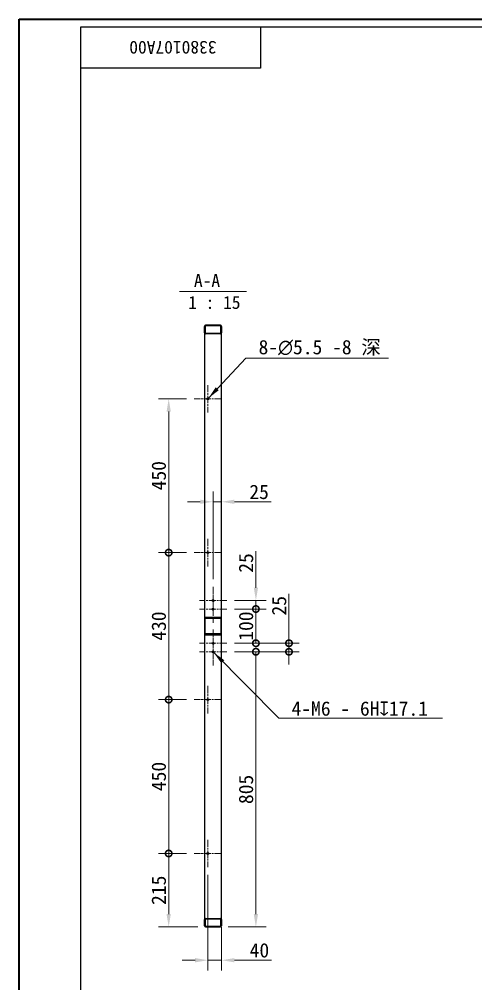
# Model space of a CAD drawing. Header units: millimetres. Extents: x 90 to 6218, y 82 to 4373.
# Drawn here: x 90 to 1425, y 1551 to 4373 of the extents above; entities that cross this region are included whole.
import ezdxf

# ---------------------------------------------------------------- set-up
doc = ezdxf.new("R2010")
doc.units = ezdxf.units.MM
doc.header["$LTSCALE"] = 15
doc.linetypes.add('CHAIN', pattern=[0.3543, 0.2362, -0.0295, 0.0591, -0.0295])
for name, color, linetype, lineweight, true_color in [('中心标记 (ISO)', 1, 'CHAIN', 18, 0xff0000), ('尺寸 (ISO)', 7, 'Continuous', 18, 0x008000), ('符号 (ISO)', 7, 'Continuous', 18, 0x008000)]:
    doc.layers.add(name, color=color, linetype=linetype, lineweight=lineweight, true_color=true_color)
for name, color, linetype, lineweight in [('可见 (ISO)', 7, 'Continuous', 25), ('可见窄的 (ISO)', 7, 'Continuous', 18), ('图框 (ISO)', 7, 'Continuous', 35)]:
    doc.layers.add(name, color=color, linetype=linetype, lineweight=lineweight)
doc.styles.add('HZ_33', font='simfang.ttf')
doc.styles.add('文本样式74', font='SimSun.ttf')
doc.styles.add('最新国标', font='simfang.ttf')
doc.dimstyles.new('默认 (GB)', dxfattribs={"dimscale": 15, "dimtxt": 2.8, "dimasz": 2.5, "dimexe": 2, "dimexo": 1.5, "dimgap": 0.5, "dimtad": 1, "dimtoh": 1, "dimdsep": 46, "dimtxsty": '最新国标', "dimcen": 0.09, "dimdle": 10, "dimclrd": 256, "dimclre": 256, "dimclrt": 256, "dimaunit": 1, "dimadec": 3, "dimazin": 2, "dimtfac": 0.535714, "dimtdec": 3, "dimtmove": 0, "dimatfit": 3, "dimfxl": 0, "dimtolj": 1, "dimlwd": -1, "dimlwe": -1, "dimarcsym": 0})
doc.dimstyles.new('默认 (GB)$7', dxfattribs={"dimscale": 15, "dimtxt": 2.8, "dimasz": 2.5, "dimexe": 2, "dimexo": 1.5, "dimgap": 0.5, "dimtad": 1, "dimtoh": 1, "dimdsep": 46, "dimtxsty": '最新国标', "dimcen": 0.09, "dimdle": 10, "dimclrd": 256, "dimclre": 256, "dimclrt": 256, "dimaunit": 1, "dimadec": 3, "dimazin": 2, "dimtfac": 0.535714, "dimtdec": 3, "dimtmove": 0, "dimatfit": 3, "dimfxl": 0, "dimtolj": 1, "dimlwd": -1, "dimlwe": -1, "dimarcsym": 0})

# ---------------------------------------------------------------- blocks, each defined once
blk = doc.blocks.new('图框 最新国标')
at = {"layer": '图框 (ISO)'}
for p, q in [((6, 7), (6, 291.5)), ((6, 291.5), (414.5, 291.5))]:
    blk.add_line(p, q, dxfattribs=at)
at = {"layer": '图框 (ISO)', "color": 7, "linetype": 'Continuous', "lineweight": 25}
for p, q in [((18, 290), (413, 290)), ((18, 7), (18, 290)), ((18, 290), (413, 290)), ((53, 290), (53, 282)), ((53, 282), (18, 282))]:
    blk.add_line(p, q, dxfattribs=at)
at = {"layer": '图框 (ISO)', "style": '文本样式74'}
blk.add_attdef('零件代号_001', (44.45, 287.25), '', height=2.5, rotation=180, dxfattribs=at)
blk = doc.blocks.new('_DotSmall')
at = {"color": 0, "linetype": 'ByBlock', "const_width": 0.5}
blk.add_lwpolyline([(-0.0625, 0, 1), (0.0625, 0, 1)], format="xyb", close=True, dxfattribs=at)
blk = doc.blocks.new('*D13')
at = {"layer": 'Defpoints', "color": 0, "transparency": 16777216}
for p in [(526.9, 1932.3), (601.3, 1932.3), (634.6, 1717.3)]:
    blk.add_point(p, dxfattribs=at)
at = {"layer": '尺寸 (ISO)', "color": 116, "true_color": 0x00803f, "transparency": 16777216}
for p, q in [((578.8, 1932.3), (496.9, 1932.3)), ((526.9, 1754.8), (526.9, 1932.3)), ((612.1, 1717.3), (496.9, 1717.3))]:
    blk.add_line(p, q, dxfattribs=at)
blk.add_solid([(520.6, 1754.8), (533.1, 1754.8), (526.9, 1717.3)], dxfattribs=at)
at = {"layer": '尺寸 (ISO)', "color": 116, "true_color": 0x00803f, "transparency": 16777216, "xscale": 37.5, "yscale": 37.5, "zscale": 37.5, "rotation": 90}
blk.add_blockref('_DotSmall', (526.9, 1932.3), dxfattribs=at)
at = {"layer": '尺寸 (ISO)', "transparency": 16777216, "insert": (498.1, 1824.6), "char_height": 42, "attachment_point": 5, "rotation": 90, "style": '最新国标'}
blk.add_mtext('\\A1;215', dxfattribs=at)
blk = doc.blocks.new('*D15')
at = {"layer": 'Defpoints', "color": 0, "transparency": 16777216}
for p in [(526.9, 2382.3), (601.3, 2382.3), (601.3, 1932.3)]:
    blk.add_point(p, dxfattribs=at)
at = {"layer": '尺寸 (ISO)', "color": 116, "true_color": 0x00803f, "transparency": 16777216}
for p, q in [((578.8, 2382.3), (496.9, 2382.3)), ((526.9, 1932.3), (526.9, 2382.3)), ((578.8, 1932.3), (496.9, 1932.3))]:
    blk.add_line(p, q, dxfattribs=at)
at = {"layer": '尺寸 (ISO)', "color": 116, "true_color": 0x00803f, "transparency": 16777216, "xscale": 37.5, "yscale": 37.5, "zscale": 37.5}
for p, rotation in [((526.9, 2382.3), 90), ((526.9, 1932.3), 270)]:
    blk.add_blockref('_DotSmall', p, dxfattribs=dict(at, rotation=rotation))
at = {"layer": '尺寸 (ISO)', "transparency": 16777216, "insert": (498.1, 2157.4), "char_height": 42, "attachment_point": 5, "rotation": 90, "style": '最新国标'}
blk.add_mtext('\\A1;450', dxfattribs=at)
blk = doc.blocks.new('*D16')
at = {"layer": 'Defpoints', "color": 0, "transparency": 16777216}
for p in [(526.9, 2812.3), (601.3, 2812.3), (601.3, 2382.3)]:
    blk.add_point(p, dxfattribs=at)
at = {"layer": '尺寸 (ISO)', "color": 116, "true_color": 0x00803f, "transparency": 16777216}
for p, q in [((578.8, 2812.3), (496.9, 2812.3)), ((526.9, 2382.3), (526.9, 2812.3)), ((578.8, 2382.3), (496.9, 2382.3))]:
    blk.add_line(p, q, dxfattribs=at)
at = {"layer": '尺寸 (ISO)', "color": 116, "true_color": 0x00803f, "transparency": 16777216, "xscale": 37.5, "yscale": 37.5, "zscale": 37.5}
for p, rotation in [((526.9, 2812.3), 90), ((526.9, 2382.3), 270)]:
    blk.add_blockref('_DotSmall', p, dxfattribs=dict(at, rotation=rotation))
at = {"layer": '尺寸 (ISO)', "transparency": 16777216, "insert": (498.1, 2597.4), "char_height": 42, "attachment_point": 5, "rotation": 90, "style": '最新国标'}
blk.add_mtext('\\A1;430', dxfattribs=at)
blk = doc.blocks.new('*D17')
at = {"layer": 'Defpoints', "color": 0, "transparency": 16777216}
for p in [(526.9, 3262.3), (601.3, 3262.3), (601.3, 2812.3)]:
    blk.add_point(p, dxfattribs=at)
at = {"layer": '尺寸 (ISO)', "color": 116, "true_color": 0x00803f, "transparency": 16777216}
for p, q in [((578.8, 3262.3), (496.9, 3262.3)), ((526.9, 2812.3), (526.9, 3224.8)), ((578.8, 2812.3), (496.9, 2812.3))]:
    blk.add_line(p, q, dxfattribs=at)
blk.add_solid([(520.6, 3224.8), (533.1, 3224.8), (526.9, 3262.3)], dxfattribs=at)
at = {"layer": '尺寸 (ISO)', "color": 116, "true_color": 0x00803f, "transparency": 16777216, "xscale": 37.5, "yscale": 37.5, "zscale": 37.5, "rotation": 270}
blk.add_blockref('_DotSmall', (526.9, 2812.3), dxfattribs=at)
at = {"layer": '尺寸 (ISO)', "transparency": 16777216, "insert": (498.1, 3037.4), "char_height": 42, "attachment_point": 5, "rotation": 90, "style": '最新国标'}
blk.add_mtext('\\A1;450', dxfattribs=at)
blk = doc.blocks.new('*D18')
at = {"layer": 'Defpoints', "color": 0, "transparency": 16777216}
for p in [(696.5, 2522.3), (781.9, 2522.3), (678.6, 1717.3)]:
    blk.add_point(p, dxfattribs=at)
at = {"layer": '尺寸 (ISO)', "color": 116, "true_color": 0x00803f, "transparency": 16777216}
for p, q in [((719, 2522.3), (811.9, 2522.3)), ((781.9, 1754.8), (781.9, 2522.3)), ((701.1, 1717.3), (811.9, 1717.3))]:
    blk.add_line(p, q, dxfattribs=at)
blk.add_solid([(775.7, 1754.8), (788.2, 1754.8), (781.9, 1717.3)], dxfattribs=at)
at = {"layer": '尺寸 (ISO)', "color": 116, "true_color": 0x00803f, "transparency": 16777216, "xscale": 37.5, "yscale": 37.5, "zscale": 37.5, "rotation": 90}
blk.add_blockref('_DotSmall', (781.9, 2522.3), dxfattribs=at)
at = {"layer": '尺寸 (ISO)', "transparency": 16777216, "insert": (753.2, 2119.6), "char_height": 42, "attachment_point": 5, "rotation": 90, "style": '最新国标'}
blk.add_mtext('\\A1;805', dxfattribs=at)
blk = doc.blocks.new('*D19')
at = {"layer": 'Defpoints', "color": 0, "transparency": 16777216}
for p in [(696.5, 2547.3), (878.7, 2547.3), (696.5, 2522.3)]:
    blk.add_point(p, dxfattribs=at)
at = {"layer": '尺寸 (ISO)', "color": 116, "true_color": 0x00803f, "transparency": 16777216}
for p, q in [((878.7, 2547.3), (878.7, 2691.7)), ((719, 2547.3), (908.7, 2547.3)), ((878.7, 2522.3), (878.7, 2547.3)), ((719, 2522.3), (908.7, 2522.3)), ((878.7, 2522.3), (878.7, 2484.8))]:
    blk.add_line(p, q, dxfattribs=at)
at = {"layer": '尺寸 (ISO)', "color": 116, "true_color": 0x00803f, "transparency": 16777216, "xscale": 37.5, "yscale": 37.5, "zscale": 37.5}
for p, rotation in [((878.7, 2547.3), 270), ((878.7, 2522.3), 90)]:
    blk.add_blockref('_DotSmall', p, dxfattribs=dict(at, rotation=rotation))
at = {"layer": '尺寸 (ISO)', "transparency": 16777216, "insert": (850, 2657), "char_height": 42, "attachment_point": 5, "rotation": 90, "style": '最新国标'}
blk.add_mtext('\\A1;25', dxfattribs=at)
blk = doc.blocks.new('*D20')
at = {"layer": 'Defpoints', "color": 0, "transparency": 16777216}
for p in [(696.5, 2647.3), (781.9, 2647.3), (696.5, 2547.3)]:
    blk.add_point(p, dxfattribs=at)
at = {"layer": '尺寸 (ISO)', "color": 116, "true_color": 0x00803f, "transparency": 16777216}
for p, q in [((719, 2647.3), (811.9, 2647.3)), ((781.9, 2547.3), (781.9, 2647.3)), ((719, 2547.3), (811.9, 2547.3))]:
    blk.add_line(p, q, dxfattribs=at)
at = {"layer": '尺寸 (ISO)', "color": 116, "true_color": 0x00803f, "transparency": 16777216, "xscale": 37.5, "yscale": 37.5, "zscale": 37.5}
for p, rotation in [((781.9, 2647.3), 270), ((781.9, 2547.3), 90)]:
    blk.add_blockref('_DotSmall', p, dxfattribs=dict(at, rotation=rotation))
at = {"layer": '尺寸 (ISO)', "transparency": 16777216, "insert": (753.2, 2597.4), "char_height": 42, "attachment_point": 5, "rotation": 90, "style": '最新国标'}
blk.add_mtext('\\A1;100', dxfattribs=at)
blk = doc.blocks.new('*D21')
at = {"layer": 'Defpoints', "color": 0, "transparency": 16777216}
for p in [(696.5, 2672.3), (781.9, 2672.3), (696.5, 2647.3)]:
    blk.add_point(p, dxfattribs=at)
at = {"layer": '尺寸 (ISO)', "color": 116, "true_color": 0x00803f, "transparency": 16777216}
for p, q in [((781.9, 2709.8), (781.9, 2816.7)), ((719, 2672.3), (811.9, 2672.3)), ((781.9, 2647.3), (781.9, 2672.3)), ((719, 2647.3), (811.9, 2647.3)), ((781.9, 2647.3), (781.9, 2609.8))]:
    blk.add_line(p, q, dxfattribs=at)
blk.add_solid([(775.7, 2709.8), (788.2, 2709.8), (781.9, 2672.3)], dxfattribs=at)
at = {"layer": '尺寸 (ISO)', "color": 116, "true_color": 0x00803f, "transparency": 16777216, "xscale": 37.5, "yscale": 37.5, "zscale": 37.5, "rotation": 90}
blk.add_blockref('_DotSmall', (781.9, 2647.3), dxfattribs=at)
at = {"layer": '尺寸 (ISO)', "transparency": 16777216, "insert": (753.2, 2782), "char_height": 42, "attachment_point": 5, "rotation": 90, "style": '最新国标'}
blk.add_mtext('\\A1;25', dxfattribs=at)
blk = doc.blocks.new('*D22')
at = {"layer": 'Defpoints', "color": 0, "transparency": 16777216}
for p in [(681.6, 2972), (681.6, 2961), (656.6, 2712.2)]:
    blk.add_point(p, dxfattribs=at)
at = {"layer": '尺寸 (ISO)', "color": 116, "true_color": 0x00803f, "transparency": 16777216}
for p, q in [((656.6, 2734.7), (656.6, 2991)), ((619.1, 2961), (581.6, 2961)), ((656.6, 2961), (681.6, 2961)), ((719.1, 2961), (826.1, 2961))]:
    blk.add_line(p, q, dxfattribs=at)
for points in [[(619.1, 2967.3), (619.1, 2954.8), (656.6, 2961)], [(719.1, 2967.3), (719.1, 2954.8), (681.6, 2961)]]:
    blk.add_solid(points, dxfattribs=at)
at = {"layer": '尺寸 (ISO)', "transparency": 16777216, "insert": (791.3, 2989.7), "char_height": 42, "attachment_point": 5, "style": '最新国标'}
blk.add_mtext('\\A1;25', dxfattribs=at)
blk = doc.blocks.new('*D30')
at = {"layer": 'Defpoints', "color": 0, "transparency": 16777216}
for p in [(641.6, 1892), (681.6, 1739.3), (681.6, 1620)]:
    blk.add_point(p, dxfattribs=at)
at = {"layer": '尺寸 (ISO)', "color": 116, "true_color": 0x00803f, "transparency": 16777216}
for p, q in [((641.6, 1869.5), (641.6, 1590)), ((681.6, 1716.8), (681.6, 1590)), ((604.1, 1620), (566.6, 1620)), ((641.6, 1620), (681.6, 1620)), ((719.1, 1620), (827.7, 1620))]:
    blk.add_line(p, q, dxfattribs=at)
for points in [[(604.1, 1626.2), (604.1, 1613.7), (641.6, 1620)], [(719.1, 1626.2), (719.1, 1613.7), (681.6, 1620)]]:
    blk.add_solid(points, dxfattribs=at)
at = {"layer": '尺寸 (ISO)', "transparency": 16777216, "insert": (792.2, 1648.7), "char_height": 42, "attachment_point": 5, "style": '最新国标'}
blk.add_mtext('\\A1;40', dxfattribs=at)

msp = doc.modelspace()

# ---------------------------------------------------------------- linework, layer by layer
at = {"layer": '中心标记 (ISO)', "ltscale": 5.96338}
for p, q in [((641.588, 3302.519), (641.588, 3222.019)), ((681.838, 3262.269), (601.338, 3262.269)), ((641.588, 2852.519), (641.588, 2772.019)), ((681.838, 2812.269), (601.338, 2812.269)), ((641.588, 2422.519), (641.588, 2342.019)), ((681.838, 2382.269), (601.338, 2382.269)), ((641.588, 1972.519), (641.588, 1892.019)), ((681.838, 1932.269), (601.338, 1932.269))]:
    msp.add_line(p, q, dxfattribs=at)
at = {"layer": '中心标记 (ISO)', "ltscale": 5.920191}
for p, q in [((656.588, 2712.227), (656.588, 2632.31)), ((656.588, 2687.227), (656.588, 2607.31)), ((696.547, 2672.269), (616.63, 2672.269)), ((696.547, 2647.269), (616.63, 2647.269)), ((656.588, 2587.227), (656.588, 2507.31)), ((696.547, 2547.269), (616.63, 2547.269)), ((656.588, 2562.227), (656.588, 2482.31)), ((696.547, 2522.269), (616.63, 2522.269))]:
    msp.add_line(p, q, dxfattribs=at)
at = {"layer": '可见 (ISO)'}
for p, q in [((631.588, 3455.269), (631.588, 3474.269)), ((633.588, 3474.269), (633.588, 3455.269)), ((678.588, 3477.269), (634.588, 3477.269)), ((678.588, 3475.269), (634.588, 3475.269)), ((679.588, 3455.269), (679.588, 3474.269)), ((681.588, 3474.269), (681.588, 3455.269)), ((631.588, 3455.269), (631.588, 2619.269)), ((634.588, 3454.269), (678.588, 3454.269)), ((678.588, 3452.269), (634.588, 3452.269)), ((681.588, 2619.269), (681.588, 3455.269)), ((631.588, 2619.269), (631.588, 2575.269)), ((633.588, 2575.269), (633.588, 2619.269)), ((678.588, 2622.269), (634.588, 2622.269)), ((634.588, 2620.269), (678.588, 2620.269)), ((679.588, 2619.269), (679.588, 2575.269)), ((681.588, 2575.269), (681.588, 2619.269)), ((631.588, 2575.269), (631.588, 1739.269)), ((678.588, 2574.269), (634.588, 2574.269)), ((634.588, 2572.269), (678.588, 2572.269)), ((681.588, 1739.269), (681.588, 2575.269)), ((631.588, 1720.269), (631.588, 1739.269)), ((633.588, 1739.269), (633.588, 1720.269)), ((634.588, 1742.269), (678.588, 1742.269)), ((678.588, 1740.269), (634.588, 1740.269)), ((679.588, 1720.269), (679.588, 1739.269)), ((681.588, 1739.269), (681.588, 1720.269)), ((634.588, 1719.269), (678.588, 1719.269)), ((634.588, 1717.269), (678.588, 1717.269))]:
    msp.add_line(p, q, dxfattribs=at)
for centre, radius in [((641.588, 3262.269), 2.75), ((641.588, 2812.269), 2.75), ((656.588, 2672.269), 2.459), ((656.588, 2647.269), 2.459), ((656.588, 2547.269), 2.459), ((656.588, 2522.269), 2.459), ((641.588, 2382.269), 2.75), ((641.588, 1932.269), 2.75)]:
    msp.add_circle(centre, radius, dxfattribs=at)
for centre, radius, start, end in [((634.588, 3474.269), 3, 90, 180), ((634.588, 3474.269), 1, 90, 180), ((678.588, 3474.269), 3, 0, 90), ((678.588, 3474.269), 1, 0, 90), ((634.588, 3455.269), 3, 180, 270), ((634.588, 3455.269), 1, 180, 270), ((678.588, 3455.269), 1, 270, 0), ((678.588, 3455.269), 3, 270, 0), ((634.588, 2619.269), 3, 90, 180), ((634.588, 2619.269), 1, 90, 180), ((678.588, 2619.269), 3, 0, 90), ((678.588, 2619.269), 1, 0, 90), ((634.588, 2575.269), 3, 180, 270), ((634.588, 2575.269), 1, 180, 270), ((678.588, 2575.269), 1, 270, 0), ((678.588, 2575.269), 3, 270, 0), ((634.588, 1739.269), 3, 90, 180), ((634.588, 1739.269), 1, 90, 180), ((678.588, 1739.269), 3, 0, 90), ((678.588, 1739.269), 1, 0, 90), ((634.588, 1720.269), 3, 180, 270), ((634.588, 1720.269), 1, 180, 270), ((678.588, 1720.269), 3, 270, 0), ((678.588, 1720.269), 1, 270, 0)]:
    msp.add_arc(centre, radius, start, end, dxfattribs=at)
at = {"layer": '可见窄的 (ISO)'}
for centre in [(656.588, 2672.269), (656.588, 2647.269), (656.588, 2547.269), (656.588, 2522.269)]:
    msp.add_arc(centre, 3, 170, 80, dxfattribs=at)
at = {"layer": '符号 (ISO)'}
msp.add_line((558.343, 3576.525), (754.834, 3576.525), dxfattribs=at)

# ---------------------------------------------------------------- block references
at = {"xscale": 15, "yscale": 15, "zscale": 15}
msp.add_blockref('图框 最新国标', (0, 0), dxfattribs=at).add_auto_attribs({'零件代号_001': '3380107A00'})

# ---------------------------------------------------------------- texts
at = {"layer": '符号 (ISO)', "char_height": 37.5, "attachment_point": 7, "style": 'HZ_33'}
for s, insert in [('A-A ', (600.688, 3589.443)), (' 1 : 15', (558.343, 3524.791))]:
    msp.add_mtext(s, dxfattribs=dict(at, insert=insert))
at = {"layer": '符号 (ISO)', "char_height": 42, "attachment_point": 7, "line_spacing_factor": 0.49, "style": '最新国标'}
for s, insert, width in [('8-\\fAIGDT|b0|i0;{\\H42.0000;n}\\fFangSong|b0|i0;{\\H42.0000;5.5 -8 深}', (789.75, 3388.203), 396.82106), ('4-M6 - 6H\\fAIGDT|b0|i0;{\\H42.0000;x}\\fFangSong|b0|i0;{\\H42.0000;17.1}', (886.161, 2334.581), 462.25148)]:
    msp.add_mtext(s, dxfattribs=dict(at, insert=insert, width=width))

# ---------------------------------------------------------------- dimensions: what is measured, and where the dimension line sits
at = {"layer": '尺寸 (ISO)', "color": 116, "true_color": 0x00803f}
for base, p1, p2, angle, override, picture, middle in [((526.883, 3262.269), (601.338, 2812.269), (601.338, 3262.269), 90, {"dimgap": 0.5, "dimtoh": 0, "dimdec": 2, "dimblk1": 'DotSmall', "dimsah": 1, "dimdle": 0, "dimtol": 0, "dimlim": 0, "dimtp": 0, "dimtm": 0, "dimtdec": 3, "dimtofl": 0, "dimatfit": 1}, '*D17', (526.883, 3037.419)), ((681.588, 2961.008), (656.588, 2712.227), (681.588, 2972.022), 180, {"dimgap": 0.5, "dimtoh": 0, "dimdec": 2, "dimse2": 1, "dimtol": 0, "dimlim": 0, "dimtp": 0, "dimtm": 0, "dimtdec": 3, "dimtofl": 1, "dimatfit": 1}, '*D22', (791.328, 2961.008)), ((526.883, 2812.269), (601.338, 2382.269), (601.338, 2812.269), 90, {"dimgap": 0.5, "dimtoh": 0, "dimdec": 2, "dimblk1": 'DotSmall', "dimblk2": 'DotSmall', "dimsah": 1, "dimdle": 0, "dimtol": 0, "dimlim": 0, "dimtp": 0, "dimtm": 0, "dimtdec": 3, "dimtofl": 0, "dimatfit": 1}, '*D16', (526.883, 2597.419)), ((781.916, 2672.269), (696.547, 2647.269), (696.547, 2672.269), 90, {"dimgap": 0.5, "dimtoh": 0, "dimdec": 2, "dimblk1": 'DotSmall', "dimsah": 1, "dimdle": 0, "dimtol": 0, "dimlim": 0, "dimtp": 0, "dimtm": 0, "dimtdec": 3, "dimtofl": 1, "dimatfit": 1}, '*D21', (781.916, 2782.009)), ((878.703, 2547.269), (696.547, 2522.269), (696.547, 2547.269), 90, {"dimgap": 0.5, "dimtoh": 0, "dimdec": 2, "dimblk1": 'DotSmall', "dimblk2": 'DotSmall', "dimsah": 1, "dimdle": 0, "dimtol": 0, "dimlim": 0, "dimtp": 0, "dimtm": 0, "dimtdec": 3, "dimtofl": 1, "dimatfit": 1}, '*D19', (878.703, 2657.009)), ((781.916, 2647.269), (696.547, 2547.269), (696.547, 2647.269), 90, {"dimgap": 0.5, "dimtoh": 0, "dimdec": 2, "dimblk1": 'DotSmall', "dimblk2": 'DotSmall', "dimsah": 1, "dimdle": 0, "dimtol": 0, "dimlim": 0, "dimtp": 0, "dimtm": 0, "dimtdec": 3, "dimtofl": 0}, '*D20', (781.916, 2597.419)), ((781.916, 2522.269), (678.588, 1717.269), (696.547, 2522.269), 90, {"dimgap": 0.5, "dimtoh": 0, "dimdec": 2, "dimblk2": 'DotSmall', "dimsah": 1, "dimdle": 0, "dimtol": 0, "dimlim": 0, "dimtp": 0, "dimtm": 0, "dimtdec": 3, "dimtofl": 0, "dimatfit": 1}, '*D18', (781.916, 2119.619)), ((526.883, 2382.269), (601.338, 1932.269), (601.338, 2382.269), 90, {"dimgap": 0.5, "dimtoh": 0, "dimdec": 2, "dimblk1": 'DotSmall', "dimblk2": 'DotSmall', "dimsah": 1, "dimdle": 0, "dimtol": 0, "dimlim": 0, "dimtp": 0, "dimtm": 0, "dimtdec": 3, "dimtofl": 0, "dimatfit": 1}, '*D15', (526.883, 2157.419)), ((526.883, 1932.269), (634.588, 1717.269), (601.338, 1932.269), 90, {"dimgap": 0.5, "dimtoh": 0, "dimdec": 2, "dimblk2": 'DotSmall', "dimsah": 1, "dimdle": 0, "dimtol": 0, "dimlim": 0, "dimtp": 0, "dimtm": 0, "dimtdec": 3, "dimtofl": 0, "dimatfit": 1}, '*D13', (526.883, 1824.619)), ((681.588, 1619.975), (641.588, 1892.019), (681.588, 1739.269), 180, {"dimgap": 0.5, "dimtoh": 0, "dimdec": 2, "dimtol": 0, "dimlim": 0, "dimtp": 0, "dimtm": 0, "dimtdec": 3, "dimtofl": 1, "dimatfit": 1}, '*D30', (792.168, 1619.975))]:
    dim = msp.add_linear_dim(base=base, p1=p1, p2=p2, angle=angle, dimstyle='默认 (GB)', override=override, dxfattribs=at)
    dim.commit()
    dim.dimension.update_dxf_attribs({"geometry": picture, "text_midpoint": middle, "dimtype": 160})

# ---------------------------------------------------------------- leaders
at = {"layer": '符号 (ISO)', "annotation_type": 0, "has_hookline": 1, "hookline_direction": 0}
for points, text_width in [([(643.408, 3264.331), (752.25, 3381.203), (789.75, 3381.203)], 380.055), ([(658.591, 2520.035), (848.661, 2327.581), (886.161, 2327.581)], 441.321)]:
    msp.add_leader(points, dimstyle='默认 (GB)$7', override={"dimgap": 0, "dimtad": 1}, dxfattribs=dict(at, text_width=text_width))

doc.saveas('drawing.dxf')
